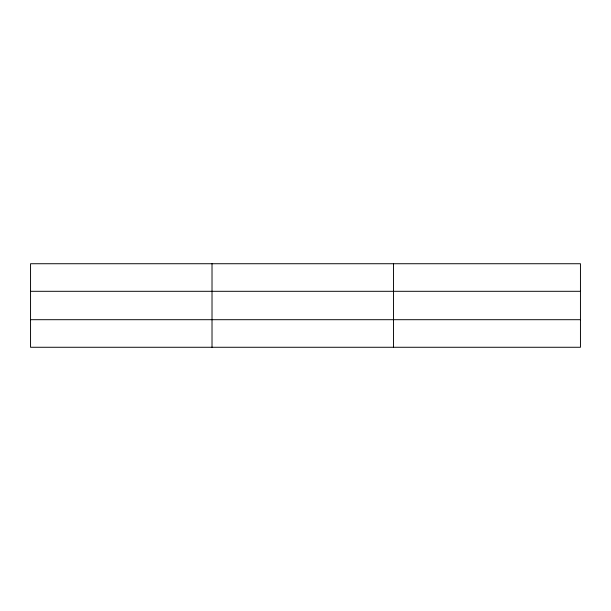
<?xml version="1.0" encoding="UTF-8"?>
<svg xmlns="http://www.w3.org/2000/svg" width="611" height="611" viewBox="0 0 611 611"><rect width="100%" height="100%" fill="white"/><g stroke="black" fill="none" stroke-linecap="round" stroke-linejoin="round"><path stroke-width="0.92" d="M212.017 347.269L212.017 263.731M393.484 347.269L393.484 263.731M580.45 319.698L580.45 347.269L30.55 347.269L30.55 263.731L580.45 263.731L580.45 319.698L30.55 319.698M30.55 291.302L580.45 291.302"/></g></svg>
